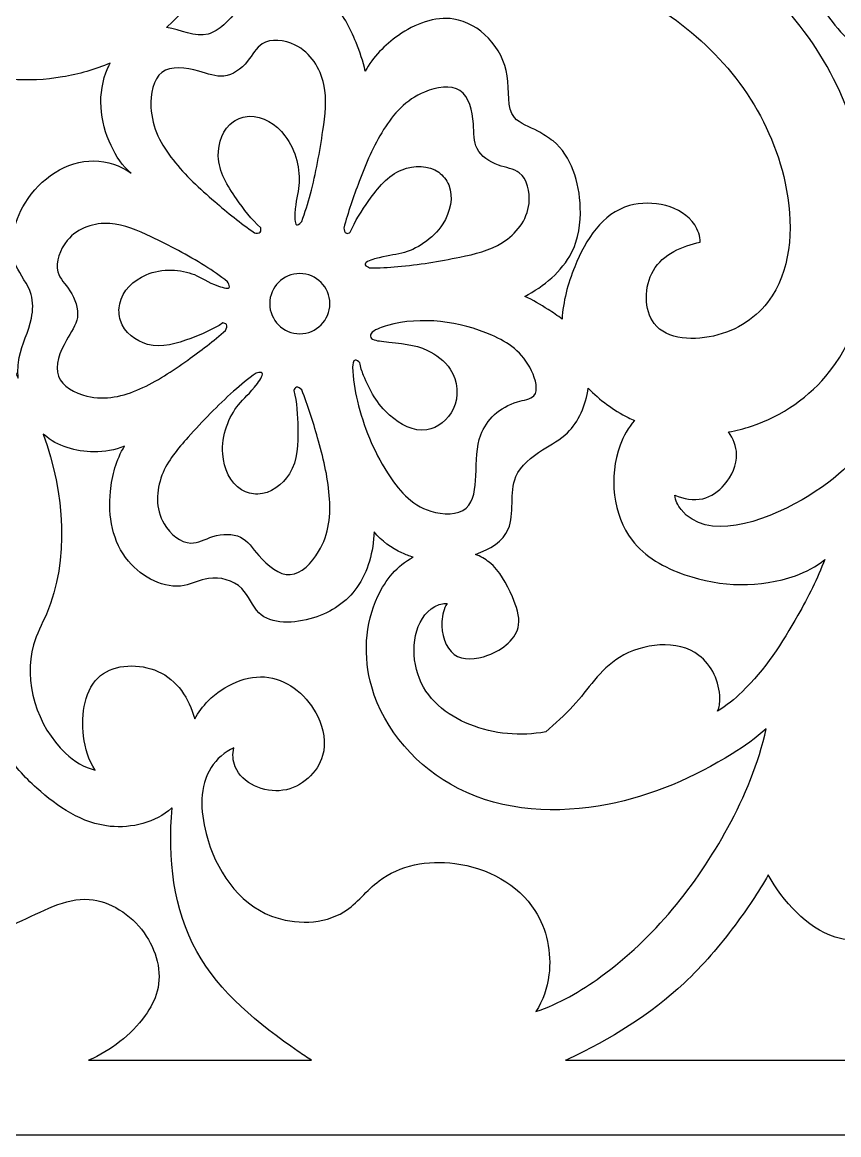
# Model space of a CAD drawing. Header units: centimetres. Extents: x -9.3 to 7.7, y -13.3 to 13.
# Drawn here: x -6.772 to -3.891, y -13.283 to -9.357 of the extents above; entities that cross this region are included whole.
import ezdxf

# ---------------------------------------------------------------- set-up
doc = ezdxf.new("R2010")
doc.units = ezdxf.units.CM
doc.header["$MEASUREMENT"] = 0
doc.layers.add('layer 1', color=7, linetype='Continuous')

msp = doc.modelspace()

# ---------------------------------------------------------------- linework, layer by layer
at = {"layer": 'layer 1', "color": 114}
for points, knots in [([(-9.21789, 12.99521), (-9.21789, 12.99521), (-1.82049, 12.99521), (-1.82049, 12.99521), (-1.82049, 12.99521), (-1.82049, 12.99521), (-1.82049, -13.28328), (-1.82049, -13.28328), (-1.82049, -13.28328), (-1.82049, -13.28328), (-9.21789, -13.28328), (-9.21789, -13.28328), (-9.21789, -13.28328), (-9.21789, -13.28328), (-9.21789, 2.89274), (-9.21789, 2.89274), (-9.21789, 2.89274), (-9.21805, 2.89384), (-9.2182, 2.89494), (-9.21834, 2.89604), (-9.21834, 2.89604), (-9.22169, 2.92161), (-9.22138, 2.94727), (-9.21789, 2.97243), (-9.21789, 2.97243), (-9.21789, 2.97243), (-9.21789, 3.89039), (-9.21789, 3.89039), (-9.21789, 3.89039), (-9.22112, 3.89938), (-9.22403, 3.90847), (-9.22661, 3.91759), (-9.22661, 3.91759), (-9.25201, 4.00729), (-9.24606, 4.09978), (-9.21789, 4.18502), (-9.21789, 4.18502), (-9.21789, 4.18502), (-9.21789, 12.99521), (-9.21789, 12.99521)], [0, 0, 0, 0, 0.0909091, 0.0909091, 0.0909091, 0.0909091, 0.1818182, 0.1818182, 0.1818182, 0.1818182, 0.2727273, 0.2727273, 0.2727273, 0.2727273, 0.3636364, 0.3636364, 0.3636364, 0.3636364, 0.4545455, 0.4545455, 0.4545455, 0.4545455, 0.5454545, 0.5454545, 0.5454545, 0.5454545, 0.6363636, 0.6363636, 0.6363636, 0.6363636, 0.7272727, 0.7272727, 0.7272727, 0.7272727, 0.8181818, 0.8181818, 0.8181818, 0.8181818, 1, 1, 1, 1]), ([(-3.23153, -9.55374), (-3.23712, -9.55744), (-3.24282, -9.56096), (-3.24866, -9.56427), (-3.24866, -9.56427), (-3.33549, -9.61353), (-3.45107, -9.61828), (-3.55454, -9.5942), (-3.55454, -9.5942), (-3.68008, -9.56498), (-3.78778, -9.49334), (-3.87372, -9.40136), (-3.87372, -9.40136), (-3.93025, -9.34085), (-3.97736, -9.27155), (-4.00671, -9.19522), (-4.00671, -9.19522), (-3.97522, -9.22108), (-3.9356, -9.23801), (-3.89367, -9.24176), (-3.89367, -9.24176), (-3.82357, -9.24806), (-3.747, -9.21756), (-3.70415, -9.1653), (-3.70415, -9.1653), (-3.67795, -9.13334), (-3.66436, -9.09323), (-3.64431, -9.05558), (-3.64431, -9.05558), (-3.60733, -8.98616), (-3.54838, -8.92509), (-3.47807, -8.89599), (-3.47807, -8.89599), (-3.40188, -8.86447), (-3.31235, -8.87049), (-3.22871, -8.88269), (-3.22871, -8.88269), (-3.20359, -8.88636), (-3.179, -8.89059), (-3.15556, -8.89931), (-3.15556, -8.89931), (-3.15425, -8.83849), (-3.16459, -8.7775), (-3.18161, -8.71867), (-3.18161, -8.71867), (-3.21493, -8.60351), (-3.27388, -8.49667), (-3.35072, -8.40394), (-3.35072, -8.40394), (-3.42629, -8.31273), (-3.51917, -8.23517), (-3.62786, -8.18786), (-3.62786, -8.18786), (-3.78343, -8.12015), (-3.97137, -8.1144), (-4.13049, -8.16907), (-4.13049, -8.16907), (-4.26837, -8.21644), (-4.3846, -8.30917), (-4.50628, -8.38985), (-4.50628, -8.38985), (-4.57736, -8.43698), (-4.6503, -8.47999), (-4.72706, -8.51668), (-4.72706, -8.51668), (-4.81662, -8.55949), (-4.91139, -8.59368), (-5.00891, -8.61063), (-5.00891, -8.61063), (-5.21682, -8.64675), (-5.43726, -8.60447), (-5.63836, -8.54016), (-5.63836, -8.54016), (-5.65703, -8.53604), (-5.6757, -8.53191), (-5.69438, -8.52778), (-5.69438, -8.52778), (-5.65422, -8.56284), (-5.60906, -8.59201), (-5.56248, -8.61822), (-5.56248, -8.61822), (-5.4001, -8.70956), (-5.22044, -8.76481), (-5.04089, -8.81495), (-5.04089, -8.81495), (-4.8925, -8.85638), (-4.74419, -8.89432), (-4.60133, -8.95295), (-4.60133, -8.95295), (-4.38138, -9.04322), (-4.17432, -9.18255), (-4.02747, -9.36987), (-4.02747, -9.36987), (-3.86593, -9.57594), (-3.77724, -9.84009), (-3.7796, -10.10971), (-3.7796, -10.10971), (-3.78111, -10.28281), (-3.82015, -10.45817), (-3.92319, -10.5896), (-3.92319, -10.5896), (-3.99241, -10.6779), (-4.0905, -10.74639), (-4.19903, -10.78232), (-4.19903, -10.78232), (-4.22534, -10.79103), (-4.25225, -10.79782), (-4.27952, -10.80267), (-4.27952, -10.80267), (-4.26269, -10.82629), (-4.2522, -10.85349), (-4.2514, -10.88099), (-4.2514, -10.88099), (-4.25029, -10.91912), (-4.26782, -10.95783), (-4.29407, -10.98826), (-4.29407, -10.98826), (-4.3149, -11.01241), (-4.34123, -11.03133), (-4.37086, -11.03824), (-4.37086, -11.03824), (-4.40303, -11.04573), (-4.4391, -11.03906), (-4.4696, -11.02605), (-4.4696, -11.02605), (-4.46804, -11.04454), (-4.45826, -11.06217), (-4.44668, -11.07679), (-4.44668, -11.07679), (-4.35763, -11.18919), (-4.16169, -11.12343), (-4.01998, -11.04171), (-4.01998, -11.04171), (-3.8908, -10.96721), (-3.80668, -10.87945), (-3.73747, -10.7724), (-3.73747, -10.7724), (-3.68292, -10.68801), (-3.63763, -10.59164), (-3.57351, -10.51206), (-3.57351, -10.51206), (-3.47429, -10.38889), (-3.32997, -10.30594), (-3.18493, -10.23682), (-3.18493, -10.23682), (-3.12468, -10.2081), (-3.06429, -10.18177), (-3.00036, -10.16558), (-3.00036, -10.16558), (-3.08083, -10.11405), (-3.15407, -10.04482), (-3.20065, -9.9605), (-3.20065, -9.9605), (-3.23869, -9.89164), (-3.25896, -9.81271), (-3.26022, -9.73413), (-3.26022, -9.73413), (-3.2612, -9.67308), (-3.25071, -9.61225), (-3.23153, -9.55374)], [0, 0, 0, 0, 0.0243902, 0.0243902, 0.0243902, 0.0243902, 0.0487805, 0.0487805, 0.0487805, 0.0487805, 0.0731707, 0.0731707, 0.0731707, 0.0731707, 0.097561, 0.097561, 0.097561, 0.097561, 0.1219512, 0.1219512, 0.1219512, 0.1219512, 0.1463415, 0.1463415, 0.1463415, 0.1463415, 0.1707317, 0.1707317, 0.1707317, 0.1707317, 0.195122, 0.195122, 0.195122, 0.195122, 0.2195122, 0.2195122, 0.2195122, 0.2195122, 0.2439024, 0.2439024, 0.2439024, 0.2439024, 0.2682927, 0.2682927, 0.2682927, 0.2682927, 0.2926829, 0.2926829, 0.2926829, 0.2926829, 0.3170732, 0.3170732, 0.3170732, 0.3170732, 0.3414634, 0.3414634, 0.3414634, 0.3414634, 0.3658537, 0.3658537, 0.3658537, 0.3658537, 0.3902439, 0.3902439, 0.3902439, 0.3902439, 0.4146341, 0.4146341, 0.4146341, 0.4146341, 0.4390244, 0.4390244, 0.4390244, 0.4390244, 0.4634146, 0.4634146, 0.4634146, 0.4634146, 0.4878049, 0.4878049, 0.4878049, 0.4878049, 0.5121951, 0.5121951, 0.5121951, 0.5121951, 0.5365854, 0.5365854, 0.5365854, 0.5365854, 0.5609756, 0.5609756, 0.5609756, 0.5609756, 0.5853659, 0.5853659, 0.5853659, 0.5853659, 0.6097561, 0.6097561, 0.6097561, 0.6097561, 0.6341463, 0.6341463, 0.6341463, 0.6341463, 0.6585366, 0.6585366, 0.6585366, 0.6585366, 0.6829268, 0.6829268, 0.6829268, 0.6829268, 0.7073171, 0.7073171, 0.7073171, 0.7073171, 0.7317073, 0.7317073, 0.7317073, 0.7317073, 0.7560976, 0.7560976, 0.7560976, 0.7560976, 0.7804878, 0.7804878, 0.7804878, 0.7804878, 0.804878, 0.804878, 0.804878, 0.804878, 0.8292683, 0.8292683, 0.8292683, 0.8292683, 0.8536585, 0.8536585, 0.8536585, 0.8536585, 0.8780488, 0.8780488, 0.8780488, 0.8780488, 0.902439, 0.902439, 0.902439, 0.902439, 0.9268293, 0.9268293, 0.9268293, 0.9268293, 0.9512195, 0.9512195, 0.9512195, 0.9512195, 1, 1, 1, 1]), ([(-4.37996, -10.13283), (-4.44283, -10.14622), (-4.51109, -10.17472), (-4.54506, -10.23246), (-4.54506, -10.23246), (-4.57816, -10.28872), (-4.57871, -10.37274), (-4.54222, -10.42033), (-4.54222, -10.42033), (-4.49786, -10.47818), (-4.39879, -10.4822), (-4.31734, -10.46018), (-4.31734, -10.46018), (-4.23322, -10.43745), (-4.16791, -10.38695), (-4.12595, -10.32235), (-4.12595, -10.32235), (-4.05467, -10.21262), (-4.05078, -10.06222), (-4.07986, -9.92437), (-4.07986, -9.92437), (-4.13148, -9.67968), (-4.28694, -9.47456), (-4.48203, -9.33786), (-4.48203, -9.33786), (-4.66239, -9.2115), (-4.8766, -9.14361), (-5.08949, -9.0865), (-5.08949, -9.0865), (-5.18397, -9.06116), (-5.27818, -9.03794), (-5.37017, -9.0069), (-5.37017, -9.0069), (-5.49546, -8.96464), (-5.61663, -8.90788), (-5.73046, -8.83933), (-5.73046, -8.83933), (-5.81807, -8.78656), (-5.90133, -8.72681), (-5.97763, -8.65919), (-5.97763, -8.65919), (-5.96982, -8.75915), (-5.9851, -8.85971), (-6.01422, -8.95775), (-6.01422, -8.95775), (-6.06109, -9.11556), (-6.14384, -9.26678), (-6.26331, -9.37513), (-6.26331, -9.37513), (-6.21358, -9.38314), (-6.16259, -9.41021), (-6.11668, -9.39829), (-6.11668, -9.39829), (-6.09692, -9.39316), (-6.0781, -9.3808), (-6.06147, -9.36608), (-6.06147, -9.36608), (-6.01362, -9.32374), (-5.98384, -9.26185), (-5.93263, -9.23494), (-5.93263, -9.23494), (-5.86198, -9.19782), (-5.75057, -9.22725), (-5.68415, -9.28555), (-5.68415, -9.28555), (-5.64, -9.3243), (-5.61573, -9.3758), (-5.59442, -9.4282), (-5.59442, -9.4282), (-5.58099, -9.46123), (-5.56873, -9.49463), (-5.56221, -9.52943), (-5.56221, -9.52943), (-5.53397, -9.47932), (-5.49398, -9.43683), (-5.44487, -9.40289), (-5.44487, -9.40289), (-5.38687, -9.3628), (-5.31617, -9.33465), (-5.24931, -9.34538), (-5.24931, -9.34538), (-5.1591, -9.35984), (-5.07588, -9.4451), (-5.06066, -9.54553), (-5.06066, -9.54553), (-5.05239, -9.60009), (-5.06418, -9.65912), (-5.03535, -9.69278), (-5.03535, -9.69278), (-5.01684, -9.71438), (-4.98161, -9.72553), (-4.95252, -9.7411), (-4.95252, -9.7411), (-4.93326, -9.7514), (-4.91669, -9.76365), (-4.89917, -9.77552), (-4.89917, -9.77552), (-4.83376, -9.82933), (-4.80604, -9.92162), (-4.80303, -10.01001), (-4.80303, -10.01001), (-4.8011, -10.06664), (-4.80931, -10.12167), (-4.83352, -10.16947), (-4.83352, -10.16947), (-4.86734, -10.23627), (-4.93241, -10.28895), (-4.99914, -10.32455), (-4.99914, -10.32455), (-4.97018, -10.33694), (-4.94341, -10.35326), (-4.91655, -10.37044), (-4.91655, -10.37044), (-4.89978, -10.38116), (-4.88297, -10.39222), (-4.86717, -10.40432), (-4.86717, -10.40432), (-4.86415, -10.34344), (-4.84713, -10.28036), (-4.82252, -10.21929), (-4.82252, -10.21929), (-4.78354, -10.12259), (-4.72554, -10.03096), (-4.62981, -10.00391), (-4.62981, -10.00391), (-4.5502, -9.98142), (-4.44451, -10.00358), (-4.3993, -10.07192), (-4.3993, -10.07192), (-4.38729, -10.0901), (-4.37954, -10.11153), (-4.37996, -10.13283)], [0, 0, 0, 0, 0.0294118, 0.0294118, 0.0294118, 0.0294118, 0.0588235, 0.0588235, 0.0588235, 0.0588235, 0.0882353, 0.0882353, 0.0882353, 0.0882353, 0.1176471, 0.1176471, 0.1176471, 0.1176471, 0.1470588, 0.1470588, 0.1470588, 0.1470588, 0.1764706, 0.1764706, 0.1764706, 0.1764706, 0.2058824, 0.2058824, 0.2058824, 0.2058824, 0.2352941, 0.2352941, 0.2352941, 0.2352941, 0.2647059, 0.2647059, 0.2647059, 0.2647059, 0.2941176, 0.2941176, 0.2941176, 0.2941176, 0.3235294, 0.3235294, 0.3235294, 0.3235294, 0.3529412, 0.3529412, 0.3529412, 0.3529412, 0.3823529, 0.3823529, 0.3823529, 0.3823529, 0.4117647, 0.4117647, 0.4117647, 0.4117647, 0.4411765, 0.4411765, 0.4411765, 0.4411765, 0.4705882, 0.4705882, 0.4705882, 0.4705882, 0.5, 0.5, 0.5, 0.5, 0.5294118, 0.5294118, 0.5294118, 0.5294118, 0.5588235, 0.5588235, 0.5588235, 0.5588235, 0.5882353, 0.5882353, 0.5882353, 0.5882353, 0.6176471, 0.6176471, 0.6176471, 0.6176471, 0.6470588, 0.6470588, 0.6470588, 0.6470588, 0.6764706, 0.6764706, 0.6764706, 0.6764706, 0.7058824, 0.7058824, 0.7058824, 0.7058824, 0.7352941, 0.7352941, 0.7352941, 0.7352941, 0.7647059, 0.7647059, 0.7647059, 0.7647059, 0.7941176, 0.7941176, 0.7941176, 0.7941176, 0.8235294, 0.8235294, 0.8235294, 0.8235294, 0.8529412, 0.8529412, 0.8529412, 0.8529412, 0.8823529, 0.8823529, 0.8823529, 0.8823529, 0.9117647, 0.9117647, 0.9117647, 0.9117647, 0.9411765, 0.9411765, 0.9411765, 0.9411765, 1, 1, 1, 1]), ([(-6.78653, -10.61251), (-6.79627, -10.59463), (-6.80637, -10.57702), (-6.8168, -10.55972), (-6.8168, -10.55972), (-6.92459, -10.38089), (-7.06717, -10.23476), (-7.24125, -10.14166), (-7.24125, -10.14166), (-7.47368, -10.01735), (-7.7623, -9.98758), (-8.02623, -10.01299), (-8.02623, -10.01299), (-7.9971, -9.98256), (-7.96905, -9.95096), (-7.94169, -9.91906), (-7.94169, -9.91906), (-7.86978, -9.83524), (-7.80262, -9.74928), (-7.73503, -9.65917), (-7.73503, -9.65917), (-7.68905, -9.59788), (-7.64287, -9.53467), (-7.57533, -9.49948), (-7.57533, -9.49948), (-7.51155, -9.46625), (-7.42871, -9.45802), (-7.36242, -9.48695), (-7.36242, -9.48695), (-7.31901, -9.5059), (-7.28268, -9.54077), (-7.25908, -9.58089), (-7.25908, -9.58089), (-7.28459, -9.57497), (-7.31194, -9.57815), (-7.33736, -9.58715), (-7.33736, -9.58715), (-7.41036, -9.61301), (-7.46742, -9.68694), (-7.47513, -9.76563), (-7.47513, -9.76563), (-7.48139, -9.82935), (-7.45528, -9.89619), (-7.40625, -9.93471), (-7.40625, -9.93471), (-7.34717, -9.98114), (-7.25481, -9.98646), (-7.18706, -9.95351), (-7.18706, -9.95351), (-7.10537, -9.91377), (-7.05949, -9.81837), (-7.05242, -9.72493), (-7.05242, -9.72493), (-7.0439, -9.61207), (-7.092, -9.50206), (-7.17141, -9.42746), (-7.17141, -9.42746), (-7.23809, -9.36483), (-7.32684, -9.32715), (-7.41564, -9.31474), (-7.41564, -9.31474), (-7.40117, -9.29679), (-7.39011, -9.27639), (-7.37951, -9.25576), (-7.37951, -9.25576), (-7.34283, -9.18443), (-7.31161, -9.11048), (-7.28545, -9.03472), (-7.28545, -9.03472), (-7.27855, -9.09842), (-7.25886, -9.16033), (-7.23163, -9.22053), (-7.23163, -9.22053), (-7.1775, -9.3402), (-7.09357, -9.45308), (-6.98123, -9.51073), (-6.98123, -9.51073), (-6.87788, -9.56375), (-6.75048, -9.57004), (-6.63077, -9.54964), (-6.63077, -9.54964), (-6.57216, -9.53965), (-6.5154, -9.52326), (-6.46179, -9.50075), (-6.46179, -9.50075), (-6.46476, -9.50637), (-6.46754, -9.51206), (-6.4701, -9.51778), (-6.4701, -9.51778), (-6.51019, -9.60748), (-6.49836, -9.70698), (-6.45883, -9.7919), (-6.45883, -9.7919), (-6.44141, -9.82932), (-6.41861, -9.86392), (-6.38749, -9.88953), (-6.38749, -9.88953), (-6.42479, -9.86208), (-6.47247, -9.84637), (-6.51934, -9.84578), (-6.51934, -9.84578), (-6.61557, -9.84457), (-6.70837, -9.90716), (-6.76239, -9.99502), (-6.76239, -9.99502), (-6.80443, -10.06339), (-6.82299, -10.14706), (-6.79437, -10.21463), (-6.79437, -10.21463), (-6.7795, -10.24975), (-6.75186, -10.28053), (-6.74107, -10.31696), (-6.74107, -10.31696), (-6.73319, -10.34359), (-6.7343, -10.37324), (-6.74005, -10.40129), (-6.74005, -10.40129), (-6.74991, -10.44939), (-6.77342, -10.49277), (-6.78271, -10.53947), (-6.78271, -10.53947), (-6.78744, -10.56321), (-6.78848, -10.5878), (-6.78653, -10.61251)], [0, 0, 0, 0, 0.03125, 0.03125, 0.03125, 0.03125, 0.0625, 0.0625, 0.0625, 0.0625, 0.09375, 0.09375, 0.09375, 0.09375, 0.125, 0.125, 0.125, 0.125, 0.15625, 0.15625, 0.15625, 0.15625, 0.1875, 0.1875, 0.1875, 0.1875, 0.21875, 0.21875, 0.21875, 0.21875, 0.25, 0.25, 0.25, 0.25, 0.28125, 0.28125, 0.28125, 0.28125, 0.3125, 0.3125, 0.3125, 0.3125, 0.34375, 0.34375, 0.34375, 0.34375, 0.375, 0.375, 0.375, 0.375, 0.40625, 0.40625, 0.40625, 0.40625, 0.4375, 0.4375, 0.4375, 0.4375, 0.46875, 0.46875, 0.46875, 0.46875, 0.5, 0.5, 0.5, 0.5, 0.53125, 0.53125, 0.53125, 0.53125, 0.5625, 0.5625, 0.5625, 0.5625, 0.59375, 0.59375, 0.59375, 0.59375, 0.625, 0.625, 0.625, 0.625, 0.65625, 0.65625, 0.65625, 0.65625, 0.6875, 0.6875, 0.6875, 0.6875, 0.71875, 0.71875, 0.71875, 0.71875, 0.75, 0.75, 0.75, 0.75, 0.78125, 0.78125, 0.78125, 0.78125, 0.8125, 0.8125, 0.8125, 0.8125, 0.84375, 0.84375, 0.84375, 0.84375, 0.875, 0.875, 0.875, 0.875, 0.90625, 0.90625, 0.90625, 0.90625, 0.9375, 0.9375, 0.9375, 0.9375, 1, 1, 1, 1]), ([(-5.95317, -10.09946), (-6.00184, -10.06558), (-6.04783, -10.02819), (-6.09298, -9.98944), (-6.09298, -9.98944), (-6.14576, -9.94415), (-6.19741, -9.89699), (-6.24015, -9.84251), (-6.24015, -9.84251), (-6.28159, -9.78968), (-6.31465, -9.72997), (-6.31814, -9.65653), (-6.31814, -9.65653), (-6.32036, -9.60963), (-6.31053, -9.55714), (-6.2796, -9.53366), (-6.2796, -9.53366), (-6.24827, -9.50988), (-6.19529, -9.51585), (-6.14928, -9.52878), (-6.14928, -9.52878), (-6.11728, -9.53778), (-6.08864, -9.55013), (-6.06037, -9.54681), (-6.06037, -9.54681), (-6.02979, -9.54323), (-5.99963, -9.52129), (-5.97755, -9.49419), (-5.97755, -9.49419), (-5.9594, -9.47193), (-5.9467, -9.44617), (-5.92557, -9.43258), (-5.92557, -9.43258), (-5.89509, -9.41298), (-5.84707, -9.41866), (-5.80941, -9.43708), (-5.80941, -9.43708), (-5.75372, -9.46433), (-5.72065, -9.51944), (-5.70827, -9.57604), (-5.70827, -9.57604), (-5.69654, -9.62964), (-5.70337, -9.68459), (-5.71133, -9.73878), (-5.71133, -9.73878), (-5.72249, -9.81473), (-5.73588, -9.88918), (-5.75538, -9.96263), (-5.75538, -9.96263), (-5.76409, -9.99545), (-5.77402, -10.02807), (-5.786, -10.05988), (-5.786, -10.05988), (-5.78985, -10.06496), (-5.7965, -10.07093), (-5.80106, -10.07163), (-5.80106, -10.07163), (-5.81078, -10.07313), (-5.81099, -10.05071), (-5.81008, -10.03196), (-5.81008, -10.03196), (-5.80785, -9.98563), (-5.79874, -9.96166), (-5.79583, -9.93245), (-5.79583, -9.93245), (-5.79056, -9.87943), (-5.80568, -9.8091), (-5.84555, -9.75689), (-5.84555, -9.75689), (-5.87682, -9.71595), (-5.9233, -9.68615), (-5.97116, -9.68837), (-5.97116, -9.68837), (-5.99078, -9.68928), (-6.01062, -9.69557), (-6.02683, -9.70676), (-6.02683, -9.70676), (-6.06368, -9.73219), (-6.08177, -9.78295), (-6.0805, -9.8287), (-6.0805, -9.8287), (-6.07896, -9.88508), (-6.04802, -9.93387), (-6.01617, -9.97977), (-6.01617, -9.97977), (-5.99028, -10.01707), (-5.96379, -10.05248), (-5.93088, -10.08241), (-5.93088, -10.08241), (-5.92973, -10.08714), (-5.92957, -10.09348), (-5.93234, -10.09695), (-5.93234, -10.09695), (-5.93632, -10.10192), (-5.94634, -10.10097), (-5.95317, -10.09946)], [0, 0, 0, 0, 0.04, 0.04, 0.04, 0.04, 0.08, 0.08, 0.08, 0.08, 0.12, 0.12, 0.12, 0.12, 0.16, 0.16, 0.16, 0.16, 0.2, 0.2, 0.2, 0.2, 0.24, 0.24, 0.24, 0.24, 0.28, 0.28, 0.28, 0.28, 0.32, 0.32, 0.32, 0.32, 0.36, 0.36, 0.36, 0.36, 0.4, 0.4, 0.4, 0.4, 0.44, 0.44, 0.44, 0.44, 0.48, 0.48, 0.48, 0.48, 0.52, 0.52, 0.52, 0.52, 0.56, 0.56, 0.56, 0.56, 0.6, 0.6, 0.6, 0.6, 0.64, 0.64, 0.64, 0.64, 0.68, 0.68, 0.68, 0.68, 0.72, 0.72, 0.72, 0.72, 0.76, 0.76, 0.76, 0.76, 0.8, 0.8, 0.8, 0.8, 0.84, 0.84, 0.84, 0.84, 0.88, 0.88, 0.88, 0.88, 0.92, 0.92, 0.92, 0.92, 1, 1, 1, 1]), ([(-5.63776, -10.08319), (-5.62281, -10.02744), (-5.60378, -9.97299), (-5.58322, -9.91885), (-5.58322, -9.91885), (-5.55919, -9.85557), (-5.53308, -9.79271), (-5.49733, -9.73559), (-5.49733, -9.73559), (-5.46266, -9.6802), (-5.41891, -9.63022), (-5.35282, -9.60277), (-5.35282, -9.60277), (-5.31063, -9.58524), (-5.25933, -9.5769), (-5.22761, -9.59746), (-5.22761, -9.59746), (-5.1955, -9.61829), (-5.18347, -9.66876), (-5.1801, -9.71514), (-5.1801, -9.71514), (-5.17777, -9.74742), (-5.17962, -9.77771), (-5.16725, -9.8025), (-5.16725, -9.8025), (-5.15386, -9.82931), (-5.12382, -9.84967), (-5.09171, -9.86094), (-5.09171, -9.86094), (-5.06534, -9.87019), (-5.03757, -9.87331), (-5.01814, -9.88817), (-5.01814, -9.88817), (-4.99013, -9.90959), (-4.97947, -9.95543), (-4.9839, -9.996), (-4.9839, -9.996), (-4.99044, -10.05597), (-5.02997, -10.10445), (-5.07769, -10.13448), (-5.07769, -10.13448), (-5.12289, -10.16293), (-5.17545, -10.17482), (-5.22769, -10.18543), (-5.22769, -10.18543), (-5.3009, -10.20031), (-5.37348, -10.21264), (-5.44716, -10.21906), (-5.44716, -10.21906), (-5.48008, -10.22192), (-5.51323, -10.22361), (-5.5463, -10.22315), (-5.5463, -10.22315), (-5.55222, -10.2213), (-5.55989, -10.21718), (-5.56203, -10.21324), (-5.56203, -10.21324), (-5.56661, -10.20484), (-5.54616, -10.19724), (-5.5287, -10.19187), (-5.5287, -10.19187), (-5.48554, -10.17862), (-5.4606, -10.17904), (-5.43289, -10.17205), (-5.43289, -10.17205), (-5.3826, -10.15937), (-5.32322, -10.12229), (-5.2886, -10.06854), (-5.2886, -10.06854), (-5.26145, -10.0264), (-5.24952, -9.97401), (-5.26736, -9.93092), (-5.26736, -9.93092), (-5.27468, -9.91327), (-5.28699, -9.89718), (-5.30259, -9.88603), (-5.30259, -9.88603), (-5.33804, -9.86071), (-5.39048, -9.86091), (-5.43195, -9.87718), (-5.43195, -9.87718), (-5.48305, -9.89721), (-5.51749, -9.94165), (-5.54899, -9.98597), (-5.54899, -9.98597), (-5.57459, -10.022), (-5.59825, -10.05794), (-5.61477, -10.09796), (-5.61477, -10.09796), (-5.61873, -10.10057), (-5.62449, -10.10281), (-5.62857, -10.10142), (-5.62857, -10.10142), (-5.63444, -10.09942), (-5.63688, -10.08993), (-5.63776, -10.08319)], [0, 0, 0, 0, 0.04, 0.04, 0.04, 0.04, 0.08, 0.08, 0.08, 0.08, 0.12, 0.12, 0.12, 0.12, 0.16, 0.16, 0.16, 0.16, 0.2, 0.2, 0.2, 0.2, 0.24, 0.24, 0.24, 0.24, 0.28, 0.28, 0.28, 0.28, 0.32, 0.32, 0.32, 0.32, 0.36, 0.36, 0.36, 0.36, 0.4, 0.4, 0.4, 0.4, 0.44, 0.44, 0.44, 0.44, 0.48, 0.48, 0.48, 0.48, 0.52, 0.52, 0.52, 0.52, 0.56, 0.56, 0.56, 0.56, 0.6, 0.6, 0.6, 0.6, 0.64, 0.64, 0.64, 0.64, 0.68, 0.68, 0.68, 0.68, 0.72, 0.72, 0.72, 0.72, 0.76, 0.76, 0.76, 0.76, 0.8, 0.8, 0.8, 0.8, 0.84, 0.84, 0.84, 0.84, 0.88, 0.88, 0.88, 0.88, 0.92, 0.92, 0.92, 0.92, 1, 1, 1, 1]), ([(-6.05455, -10.44398), (-6.09722, -10.4817), (-6.14238, -10.5159), (-6.18854, -10.54893), (-6.18854, -10.54893), (-6.2425, -10.58754), (-6.29785, -10.62455), (-6.35753, -10.65101), (-6.35753, -10.65101), (-6.4154, -10.67667), (-6.47735, -10.69239), (-6.5442, -10.67593), (-6.5442, -10.67593), (-6.58688, -10.66543), (-6.63155, -10.64181), (-6.64486, -10.60568), (-6.64486, -10.60568), (-6.65833, -10.5691), (-6.63964, -10.5197), (-6.61645, -10.47889), (-6.61645, -10.47889), (-6.60032, -10.45049), (-6.58201, -10.42625), (-6.57788, -10.39813), (-6.57788, -10.39813), (-6.57341, -10.36772), (-6.58553, -10.33276), (-6.60431, -10.30418), (-6.60431, -10.30418), (-6.61974, -10.28071), (-6.63968, -10.26153), (-6.64657, -10.23752), (-6.64657, -10.23752), (-6.65651, -10.20288), (-6.63932, -10.15817), (-6.6133, -10.12687), (-6.6133, -10.12687), (-6.57482, -10.0806), (-6.517, -10.06362), (-6.46305, -10.06697), (-6.46305, -10.06697), (-6.41195, -10.07013), (-6.36432, -10.09152), (-6.31766, -10.11381), (-6.31766, -10.11381), (-6.25225, -10.14504), (-6.18875, -10.17802), (-6.12768, -10.21661), (-6.12768, -10.21661), (-6.10039, -10.23385), (-6.07359, -10.25221), (-6.04804, -10.27232), (-6.04804, -10.27232), (-6.04446, -10.2774), (-6.04076, -10.28542), (-6.04128, -10.29), (-6.04128, -10.29), (-6.04237, -10.29975), (-6.06256, -10.29391), (-6.07918, -10.28798), (-6.07918, -10.28798), (-6.12023, -10.27333), (-6.13946, -10.2581), (-6.16497, -10.24742), (-6.16497, -10.24742), (-6.21126, -10.22804), (-6.27823, -10.22363), (-6.33516, -10.24794), (-6.33516, -10.24794), (-6.37979, -10.26701), (-6.41825, -10.30373), (-6.4283, -10.35041), (-6.4283, -10.35041), (-6.43242, -10.36955), (-6.43176, -10.39035), (-6.42579, -10.40898), (-6.42579, -10.40898), (-6.41222, -10.45132), (-6.37118, -10.48243), (-6.32977, -10.49356), (-6.32977, -10.49356), (-6.27874, -10.50728), (-6.22714, -10.49065), (-6.1779, -10.47236), (-6.1779, -10.47236), (-6.13788, -10.45749), (-6.09942, -10.44153), (-6.06426, -10.41791), (-6.06426, -10.41791), (-6.05972, -10.41809), (-6.05399, -10.41964), (-6.05157, -10.42324), (-6.05157, -10.42324), (-6.0481, -10.42842), (-6.05147, -10.43781), (-6.05455, -10.44398)], [0, 0, 0, 0, 0.04, 0.04, 0.04, 0.04, 0.08, 0.08, 0.08, 0.08, 0.12, 0.12, 0.12, 0.12, 0.16, 0.16, 0.16, 0.16, 0.2, 0.2, 0.2, 0.2, 0.24, 0.24, 0.24, 0.24, 0.28, 0.28, 0.28, 0.28, 0.32, 0.32, 0.32, 0.32, 0.36, 0.36, 0.36, 0.36, 0.4, 0.4, 0.4, 0.4, 0.44, 0.44, 0.44, 0.44, 0.48, 0.48, 0.48, 0.48, 0.52, 0.52, 0.52, 0.52, 0.56, 0.56, 0.56, 0.56, 0.6, 0.6, 0.6, 0.6, 0.64, 0.64, 0.64, 0.64, 0.68, 0.68, 0.68, 0.68, 0.72, 0.72, 0.72, 0.72, 0.76, 0.76, 0.76, 0.76, 0.8, 0.8, 0.8, 0.8, 0.84, 0.84, 0.84, 0.84, 0.88, 0.88, 0.88, 0.88, 0.92, 0.92, 0.92, 0.92, 1, 1, 1, 1]), ([(-6.53798, -13.0205), (-6.45985, -12.98584), (-6.38881, -12.93217), (-6.33879, -12.86247), (-6.33879, -12.86247), (-6.31987, -12.83612), (-6.30396, -12.80747), (-6.29589, -12.77681), (-6.29589, -12.77681), (-6.27804, -12.70903), (-6.2985, -12.63143), (-6.34255, -12.57019), (-6.34255, -12.57019), (-6.38961, -12.50475), (-6.46361, -12.45798), (-6.53584, -12.45243), (-6.53584, -12.45243), (-6.62082, -12.44591), (-6.70336, -12.49644), (-6.78912, -12.53464), (-6.78912, -12.53464), (-6.94141, -12.60247), (-7.10387, -12.63141), (-7.25746, -12.59963), (-7.25746, -12.59963), (-7.41829, -12.56634), (-7.56939, -12.46648), (-7.68323, -12.34701), (-7.68323, -12.34701), (-7.62835, -12.33092), (-7.57868, -12.29638), (-7.5389, -12.25427), (-7.5389, -12.25427), (-7.42595, -12.13469), (-7.39272, -11.95407), (-7.40586, -11.78569), (-7.40586, -11.78569), (-7.42038, -11.59955), (-7.49159, -11.42838), (-7.60054, -11.28362), (-7.60054, -11.28362), (-7.67686, -11.18221), (-7.77171, -11.09377), (-7.88061, -11.03088), (-7.88061, -11.03088), (-7.86638, -11.00815), (-7.85763, -10.98156), (-7.85497, -10.95464), (-7.85497, -10.95464), (-7.85025, -10.90689), (-7.86463, -10.85809), (-7.88527, -10.81526), (-7.88527, -10.81526), (-7.83786, -10.81894), (-7.78674, -10.80764), (-7.74718, -10.77946), (-7.74718, -10.77946), (-7.71608, -10.75825), (-7.69088, -10.7267), (-7.67728, -10.69075), (-7.67728, -10.69075), (-7.65111, -10.62154), (-7.66795, -10.53604), (-7.70954, -10.47569), (-7.70954, -10.47569), (-7.77163, -10.38562), (-7.88884, -10.35158), (-7.99987, -10.33052), (-7.99987, -10.33052), (-8.09011, -10.31342), (-8.17624, -10.30489), (-8.26332, -10.31708), (-8.26332, -10.31708), (-8.24458, -10.29782), (-8.22231, -10.28187), (-8.19881, -10.2687), (-8.19881, -10.2687), (-8.15311, -10.24308), (-8.10272, -10.22795), (-8.04975, -10.22006), (-8.04975, -10.22006), (-7.88921, -10.19615), (-7.70494, -10.23885), (-7.59044, -10.34202), (-7.59044, -10.34202), (-7.52038, -10.40516), (-7.47645, -10.49095), (-7.43215, -10.58595), (-7.43215, -10.58595), (-7.3916, -10.67291), (-7.35075, -10.76759), (-7.37518, -10.84594), (-7.37518, -10.84594), (-7.39204, -10.90004), (-7.44006, -10.94636), (-7.48466, -10.99361), (-7.48466, -10.99361), (-7.528, -11.03953), (-7.56813, -11.08633), (-7.58141, -11.14382), (-7.58141, -11.14382), (-7.59292, -11.19365), (-7.58425, -11.25151), (-7.55595, -11.29659), (-7.55595, -11.29659), (-7.51307, -11.36486), (-7.42512, -11.40383), (-7.34462, -11.39843), (-7.34462, -11.39843), (-7.27349, -11.39366), (-7.20819, -11.35425), (-7.16131, -11.30168), (-7.16131, -11.30168), (-7.10141, -11.23452), (-7.07158, -11.14588), (-7.05946, -11.05726), (-7.05946, -11.05726), (-7.04158, -10.92648), (-7.06228, -10.79576), (-7.09002, -10.66771), (-7.09002, -10.66771), (-7.1058, -10.59482), (-7.12387, -10.52279), (-7.15112, -10.45384), (-7.15112, -10.45384), (-7.10681, -10.47799), (-7.06938, -10.5146), (-7.03909, -10.55568), (-7.03909, -10.55568), (-6.9615, -10.66095), (-6.93085, -10.7956), (-6.9308, -10.92819), (-6.9308, -10.92819), (-6.93075, -11.05932), (-6.96063, -11.18845), (-7.01323, -11.3029), (-7.01323, -11.3029), (-7.05989, -11.40441), (-7.12442, -11.49438), (-7.17436, -11.60267), (-7.17436, -11.60267), (-7.20563, -11.67049), (-7.23118, -11.74551), (-7.21183, -11.8125), (-7.21183, -11.8125), (-7.19185, -11.88167), (-7.12403, -11.9423), (-7.0507, -11.96239), (-7.0507, -11.96239), (-6.97742, -11.98246), (-6.89865, -11.96203), (-6.83337, -11.92866), (-6.83337, -11.92866), (-6.80422, -11.97832), (-6.76475, -12.02046), (-6.72096, -12.05981), (-6.72096, -12.05981), (-6.64702, -12.12624), (-6.56074, -12.1847), (-6.46241, -12.19471), (-6.46241, -12.19471), (-6.38605, -12.20248), (-6.30242, -12.18104), (-6.24507, -12.13101), (-6.24507, -12.13101), (-6.24437, -12.13039), (-6.24367, -12.12976), (-6.24297, -12.12913), (-6.24297, -12.12913), (-6.25964, -12.30787), (-6.23861, -12.48851), (-6.15677, -12.63596), (-6.15677, -12.63596), (-6.07672, -12.78021), (-5.93848, -12.8927), (-5.79809, -12.98944), (-5.79809, -12.98944), (-5.78275, -13.00002), (-5.76739, -13.01039), (-5.75193, -13.0205), (-5.75193, -13.0205), (-5.75193, -13.0205), (-6.53798, -13.0205), (-6.53798, -13.0205)], [0, 0, 0, 0, 0.0212766, 0.0212766, 0.0212766, 0.0212766, 0.0425532, 0.0425532, 0.0425532, 0.0425532, 0.0638298, 0.0638298, 0.0638298, 0.0638298, 0.0851064, 0.0851064, 0.0851064, 0.0851064, 0.106383, 0.106383, 0.106383, 0.106383, 0.1276596, 0.1276596, 0.1276596, 0.1276596, 0.1489362, 0.1489362, 0.1489362, 0.1489362, 0.1702128, 0.1702128, 0.1702128, 0.1702128, 0.1914894, 0.1914894, 0.1914894, 0.1914894, 0.212766, 0.212766, 0.212766, 0.212766, 0.2340426, 0.2340426, 0.2340426, 0.2340426, 0.2553191, 0.2553191, 0.2553191, 0.2553191, 0.2765957, 0.2765957, 0.2765957, 0.2765957, 0.2978723, 0.2978723, 0.2978723, 0.2978723, 0.3191489, 0.3191489, 0.3191489, 0.3191489, 0.3404255, 0.3404255, 0.3404255, 0.3404255, 0.3617021, 0.3617021, 0.3617021, 0.3617021, 0.3829787, 0.3829787, 0.3829787, 0.3829787, 0.4042553, 0.4042553, 0.4042553, 0.4042553, 0.4255319, 0.4255319, 0.4255319, 0.4255319, 0.4468085, 0.4468085, 0.4468085, 0.4468085, 0.4680851, 0.4680851, 0.4680851, 0.4680851, 0.4893617, 0.4893617, 0.4893617, 0.4893617, 0.5106383, 0.5106383, 0.5106383, 0.5106383, 0.5319149, 0.5319149, 0.5319149, 0.5319149, 0.5531915, 0.5531915, 0.5531915, 0.5531915, 0.5744681, 0.5744681, 0.5744681, 0.5744681, 0.5957447, 0.5957447, 0.5957447, 0.5957447, 0.6170213, 0.6170213, 0.6170213, 0.6170213, 0.6382979, 0.6382979, 0.6382979, 0.6382979, 0.6595745, 0.6595745, 0.6595745, 0.6595745, 0.6808511, 0.6808511, 0.6808511, 0.6808511, 0.7021277, 0.7021277, 0.7021277, 0.7021277, 0.7234043, 0.7234043, 0.7234043, 0.7234043, 0.7446809, 0.7446809, 0.7446809, 0.7446809, 0.7659574, 0.7659574, 0.7659574, 0.7659574, 0.787234, 0.787234, 0.787234, 0.787234, 0.8085106, 0.8085106, 0.8085106, 0.8085106, 0.8297872, 0.8297872, 0.8297872, 0.8297872, 0.8510638, 0.8510638, 0.8510638, 0.8510638, 0.8723404, 0.8723404, 0.8723404, 0.8723404, 0.893617, 0.893617, 0.893617, 0.893617, 0.9148936, 0.9148936, 0.9148936, 0.9148936, 0.9361702, 0.9361702, 0.9361702, 0.9361702, 0.9574468, 0.9574468, 0.9574468, 0.9574468, 1, 1, 1, 1]), ([(-5.68672, -10.34974), (-5.68672, -10.40835), (-5.73426, -10.45588), (-5.79286, -10.45588), (-5.79286, -10.45588), (-5.85146, -10.45588), (-5.899, -10.40835), (-5.899, -10.34974), (-5.899, -10.34974), (-5.899, -10.29114), (-5.85146, -10.2436), (-5.79286, -10.2436), (-5.79286, -10.2436), (-5.73426, -10.2436), (-5.68672, -10.29114), (-5.68672, -10.34974)], [0, 0, 0, 0, 0.2, 0.2, 0.2, 0.2, 0.4, 0.4, 0.4, 0.4, 0.6, 0.6, 0.6, 0.6, 1, 1, 1, 1]), ([(-5.60676, -10.57348), (-5.6063, -10.5647), (-5.60436, -10.55007), (-5.59765, -10.54873), (-5.59765, -10.54873), (-5.59286, -10.54778), (-5.58564, -10.55359), (-5.58141, -10.55821), (-5.58141, -10.55821), (-5.57897, -10.57357), (-5.57367, -10.58835), (-5.56787, -10.60288), (-5.56787, -10.60288), (-5.54699, -10.65524), (-5.51973, -10.70444), (-5.47582, -10.74366), (-5.47582, -10.74366), (-5.43901, -10.77654), (-5.39049, -10.8024), (-5.34452, -10.7951), (-5.34452, -10.7951), (-5.30586, -10.78895), (-5.26901, -10.75934), (-5.25112, -10.722), (-5.25112, -10.722), (-5.22983, -10.67754), (-5.23542, -10.62211), (-5.26195, -10.58122), (-5.26195, -10.58122), (-5.28146, -10.55115), (-5.31229, -10.52893), (-5.34182, -10.51489), (-5.34182, -10.51489), (-5.38892, -10.49249), (-5.4327, -10.49091), (-5.50425, -10.4824), (-5.50425, -10.4824), (-5.52283, -10.4802), (-5.54328, -10.47752), (-5.5435, -10.46481), (-5.5435, -10.46481), (-5.54358, -10.46028), (-5.5411, -10.45448), (-5.53777, -10.4506), (-5.53777, -10.4506), (-5.52202, -10.43889), (-5.50313, -10.43223), (-5.48388, -10.42689), (-5.48388, -10.42689), (-5.36287, -10.39328), (-5.22814, -10.4116), (-5.11526, -10.46138), (-5.11526, -10.46138), (-5.058, -10.48663), (-5.00637, -10.51998), (-4.97514, -10.58641), (-4.97514, -10.58641), (-4.96037, -10.61783), (-4.95016, -10.65664), (-4.96651, -10.67479), (-4.96651, -10.67479), (-4.97794, -10.68748), (-5.00235, -10.69008), (-5.02472, -10.69635), (-5.02472, -10.69635), (-5.08742, -10.71394), (-5.1341, -10.76047), (-5.15406, -10.81276), (-5.15406, -10.81276), (-5.17074, -10.85646), (-5.16874, -10.90419), (-5.17131, -10.95719), (-5.17131, -10.95719), (-5.17341, -11.00067), (-5.17858, -11.04771), (-5.20579, -11.07144), (-5.20579, -11.07144), (-5.23442, -11.0964), (-5.28742, -11.0956), (-5.33082, -11.08222), (-5.33082, -11.08222), (-5.4016, -11.06041), (-5.44687, -11.00517), (-5.48388, -10.94642), (-5.48388, -10.94642), (-5.53334, -10.86789), (-5.56806, -10.78307), (-5.58951, -10.69419), (-5.58951, -10.69419), (-5.59908, -10.65456), (-5.606, -10.61412), (-5.60676, -10.57348)], [0, 0, 0, 0, 0.0416667, 0.0416667, 0.0416667, 0.0416667, 0.0833333, 0.0833333, 0.0833333, 0.0833333, 0.125, 0.125, 0.125, 0.125, 0.1666667, 0.1666667, 0.1666667, 0.1666667, 0.2083333, 0.2083333, 0.2083333, 0.2083333, 0.25, 0.25, 0.25, 0.25, 0.2916667, 0.2916667, 0.2916667, 0.2916667, 0.3333333, 0.3333333, 0.3333333, 0.3333333, 0.375, 0.375, 0.375, 0.375, 0.4166667, 0.4166667, 0.4166667, 0.4166667, 0.4583333, 0.4583333, 0.4583333, 0.4583333, 0.5, 0.5, 0.5, 0.5, 0.5416667, 0.5416667, 0.5416667, 0.5416667, 0.5833333, 0.5833333, 0.5833333, 0.5833333, 0.625, 0.625, 0.625, 0.625, 0.6666667, 0.6666667, 0.6666667, 0.6666667, 0.7083333, 0.7083333, 0.7083333, 0.7083333, 0.75, 0.75, 0.75, 0.75, 0.7916667, 0.7916667, 0.7916667, 0.7916667, 0.8333333, 0.8333333, 0.8333333, 0.8333333, 0.875, 0.875, 0.875, 0.875, 0.9166667, 0.9166667, 0.9166667, 0.9166667, 1, 1, 1, 1]), ([(-5.78589, -10.65417), (-5.76404, -10.7093), (-5.74637, -10.76587), (-5.73013, -10.82312), (-5.73013, -10.82312), (-5.71116, -10.89004), (-5.69415, -10.95788), (-5.68862, -11.02689), (-5.68862, -11.02689), (-5.68326, -11.09382), (-5.68869, -11.16186), (-5.72636, -11.22501), (-5.72636, -11.22501), (-5.75041, -11.26533), (-5.7876, -11.30365), (-5.82636, -11.30614), (-5.82636, -11.30614), (-5.86561, -11.30865), (-5.90647, -11.27441), (-5.93768, -11.23822), (-5.93768, -11.23822), (-5.95939, -11.21304), (-5.97643, -11.18691), (-6.00183, -11.17406), (-6.00183, -11.17406), (-6.0293, -11.16016), (-6.06656, -11.16179), (-6.09994, -11.17218), (-6.09994, -11.17218), (-6.12737, -11.18071), (-6.15217, -11.19516), (-6.1773, -11.19482), (-6.1773, -11.19482), (-6.21354, -11.19432), (-6.25042, -11.16306), (-6.27164, -11.12689), (-6.27164, -11.12689), (-6.30301, -11.07342), (-6.30014, -11.00922), (-6.27919, -10.9552), (-6.27919, -10.9552), (-6.25935, -10.90403), (-6.22331, -10.862), (-6.18673, -10.82123), (-6.18673, -10.82123), (-6.13548, -10.76409), (-6.08318, -10.70942), (-6.02636, -10.65897), (-6.02636, -10.65897), (-6.00096, -10.63642), (-5.97466, -10.61472), (-5.94712, -10.59482), (-5.94712, -10.59482), (-5.9411, -10.59272), (-5.93225, -10.59142), (-5.92806, -10.59335), (-5.92806, -10.59335), (-5.91914, -10.59746), (-5.93134, -10.61627), (-5.94246, -10.6314), (-5.94246, -10.6314), (-5.96992, -10.66879), (-5.99075, -10.68373), (-6.00931, -10.70648), (-6.00931, -10.70648), (-6.043, -10.74776), (-6.06924, -10.81474), (-6.06485, -10.88028), (-6.06485, -10.88028), (-6.0614, -10.93168), (-6.03912, -10.9822), (-5.99799, -11.00678), (-5.99799, -11.00678), (-5.98114, -11.01686), (-5.96113, -11.02258), (-5.94143, -11.02221), (-5.94143, -11.02221), (-5.89667, -11.02137), (-5.85355, -10.98905), (-5.82933, -10.95022), (-5.82933, -10.95022), (-5.79947, -10.90236), (-5.79831, -10.84461), (-5.7995, -10.78875), (-5.7995, -10.78875), (-5.80047, -10.74335), (-5.803, -10.69921), (-5.8139, -10.65608), (-5.8139, -10.65608), (-5.81224, -10.6515), (-5.80887, -10.64613), (-5.80464, -10.64477), (-5.80464, -10.64477), (-5.79858, -10.64282), (-5.79076, -10.64915), (-5.78589, -10.65417)], [0, 0, 0, 0, 0.04, 0.04, 0.04, 0.04, 0.08, 0.08, 0.08, 0.08, 0.12, 0.12, 0.12, 0.12, 0.16, 0.16, 0.16, 0.16, 0.2, 0.2, 0.2, 0.2, 0.24, 0.24, 0.24, 0.24, 0.28, 0.28, 0.28, 0.28, 0.32, 0.32, 0.32, 0.32, 0.36, 0.36, 0.36, 0.36, 0.4, 0.4, 0.4, 0.4, 0.44, 0.44, 0.44, 0.44, 0.48, 0.48, 0.48, 0.48, 0.52, 0.52, 0.52, 0.52, 0.56, 0.56, 0.56, 0.56, 0.6, 0.6, 0.6, 0.6, 0.64, 0.64, 0.64, 0.64, 0.68, 0.68, 0.68, 0.68, 0.72, 0.72, 0.72, 0.72, 0.76, 0.76, 0.76, 0.76, 0.8, 0.8, 0.8, 0.8, 0.84, 0.84, 0.84, 0.84, 0.88, 0.88, 0.88, 0.88, 0.92, 0.92, 0.92, 0.92, 1, 1, 1, 1]), ([(-5.17312, -11.23462), (-5.15529, -11.24182), (-5.1388, -11.25114), (-5.12439, -11.2626), (-5.12439, -11.2626), (-5.08668, -11.29261), (-5.06329, -11.33722), (-5.04269, -11.38515), (-5.04269, -11.38515), (-5.02854, -11.4181), (-5.0157, -11.4526), (-5.02052, -11.48393), (-5.02052, -11.48393), (-5.02776, -11.53103), (-5.07491, -11.57095), (-5.12893, -11.59079), (-5.12893, -11.59079), (-5.17127, -11.60634), (-5.21782, -11.60957), (-5.24818, -11.58769), (-5.24818, -11.58769), (-5.27974, -11.56495), (-5.2938, -11.5151), (-5.29155, -11.47154), (-5.29155, -11.47154), (-5.29035, -11.44829), (-5.2845, -11.42683), (-5.27296, -11.40804), (-5.27296, -11.40804), (-5.28781, -11.40669), (-5.30304, -11.41158), (-5.31633, -11.41888), (-5.31633, -11.41888), (-5.38933, -11.45899), (-5.40391, -11.57212), (-5.37672, -11.65676), (-5.37672, -11.65676), (-5.34834, -11.74514), (-5.27441, -11.80247), (-5.19292, -11.83532), (-5.19292, -11.83532), (-5.10733, -11.86981), (-5.0134, -11.87731), (-4.92509, -11.86158), (-4.92509, -11.86158), (-4.89193, -11.83179), (-4.85794, -11.80258), (-4.82793, -11.76967), (-4.82793, -11.76967), (-4.775, -11.71163), (-4.73444, -11.64206), (-4.66513, -11.599), (-4.66513, -11.599), (-4.58255, -11.54769), (-4.45917, -11.53403), (-4.38418, -11.59112), (-4.38418, -11.59112), (-4.33905, -11.62547), (-4.31144, -11.68543), (-4.31065, -11.74342), (-4.31065, -11.74342), (-4.31044, -11.75896), (-4.31215, -11.77436), (-4.31853, -11.78805), (-4.31853, -11.78805), (-4.2869, -11.7693), (-4.25837, -11.74547), (-4.23188, -11.71978), (-4.23188, -11.71978), (-4.15153, -11.64189), (-4.08994, -11.547), (-4.03494, -11.44933), (-4.03494, -11.44933), (-3.99903, -11.38555), (-3.96593, -11.32059), (-3.94042, -11.25239), (-3.94042, -11.25239), (-3.9697, -11.27888), (-4.00616, -11.29662), (-4.04393, -11.30998), (-4.04393, -11.30998), (-4.1682, -11.35396), (-4.30676, -11.3507), (-4.4336, -11.30676), (-4.4336, -11.30676), (-4.50628, -11.28159), (-4.5751, -11.24307), (-4.62038, -11.18439), (-4.62038, -11.18439), (-4.68881, -11.09571), (-4.70342, -10.96099), (-4.66224, -10.84947), (-4.66224, -10.84947), (-4.65027, -10.81706), (-4.63358, -10.78661), (-4.61124, -10.76273), (-4.61124, -10.76273), (-4.61875, -10.75936), (-4.6262, -10.75582), (-4.63358, -10.75209), (-4.63358, -10.75209), (-4.6862, -10.72551), (-4.73553, -10.68985), (-4.77509, -10.64767), (-4.77509, -10.64767), (-4.78358, -10.70868), (-4.80887, -10.76713), (-4.84832, -10.80548), (-4.84832, -10.80548), (-4.87365, -10.8301), (-4.90482, -10.84643), (-4.93587, -10.86609), (-4.93587, -10.86609), (-4.97475, -10.8907), (-5.01343, -10.92054), (-5.03016, -10.96038), (-5.03016, -10.96038), (-5.05363, -11.01629), (-5.03385, -11.09191), (-5.0571, -11.14558), (-5.0571, -11.14558), (-5.07559, -11.18825), (-5.12127, -11.21704), (-5.17312, -11.23462)], [0, 0, 0, 0, 0.03125, 0.03125, 0.03125, 0.03125, 0.0625, 0.0625, 0.0625, 0.0625, 0.09375, 0.09375, 0.09375, 0.09375, 0.125, 0.125, 0.125, 0.125, 0.15625, 0.15625, 0.15625, 0.15625, 0.1875, 0.1875, 0.1875, 0.1875, 0.21875, 0.21875, 0.21875, 0.21875, 0.25, 0.25, 0.25, 0.25, 0.28125, 0.28125, 0.28125, 0.28125, 0.3125, 0.3125, 0.3125, 0.3125, 0.34375, 0.34375, 0.34375, 0.34375, 0.375, 0.375, 0.375, 0.375, 0.40625, 0.40625, 0.40625, 0.40625, 0.4375, 0.4375, 0.4375, 0.4375, 0.46875, 0.46875, 0.46875, 0.46875, 0.5, 0.5, 0.5, 0.5, 0.53125, 0.53125, 0.53125, 0.53125, 0.5625, 0.5625, 0.5625, 0.5625, 0.59375, 0.59375, 0.59375, 0.59375, 0.625, 0.625, 0.625, 0.625, 0.65625, 0.65625, 0.65625, 0.65625, 0.6875, 0.6875, 0.6875, 0.6875, 0.71875, 0.71875, 0.71875, 0.71875, 0.75, 0.75, 0.75, 0.75, 0.78125, 0.78125, 0.78125, 0.78125, 0.8125, 0.8125, 0.8125, 0.8125, 0.84375, 0.84375, 0.84375, 0.84375, 0.875, 0.875, 0.875, 0.875, 0.90625, 0.90625, 0.90625, 0.90625, 0.9375, 0.9375, 0.9375, 0.9375, 1, 1, 1, 1]), ([(-6.16381, -11.81542), (-6.1829, -11.74249), (-6.22626, -11.6778), (-6.29379, -11.64763), (-6.29379, -11.64763), (-6.35837, -11.61878), (-6.44505, -11.62151), (-6.49613, -11.66262), (-6.49613, -11.66262), (-6.55198, -11.70757), (-6.56526, -11.79839), (-6.55609, -11.87621), (-6.55609, -11.87621), (-6.55084, -11.92068), (-6.53826, -11.96091), (-6.51487, -11.99611), (-6.51487, -11.99611), (-6.55414, -11.98716), (-6.58931, -11.96471), (-6.61979, -11.93616), (-6.61979, -11.93616), (-6.72026, -11.84204), (-6.76974, -11.68173), (-6.7322, -11.55395), (-6.7322, -11.55395), (-6.72112, -11.51623), (-6.70246, -11.48135), (-6.68723, -11.44529), (-6.68723, -11.44529), (-6.60523, -11.25102), (-6.62312, -11.02266), (-6.698, -10.81053), (-6.698, -10.81053), (-6.69702, -10.8114), (-6.69605, -10.81227), (-6.69506, -10.81313), (-6.69506, -10.81313), (-6.64855, -10.85331), (-6.58312, -10.87225), (-6.51975, -10.87299), (-6.51975, -10.87299), (-6.48203, -10.87343), (-6.44504, -10.86742), (-6.41137, -10.85269), (-6.41137, -10.85269), (-6.44029, -10.90066), (-6.45582, -10.95589), (-6.46128, -11.01313), (-6.46128, -11.01313), (-6.46954, -11.09973), (-6.45472, -11.1909), (-6.3971, -11.25913), (-6.3971, -11.25913), (-6.34862, -11.31655), (-6.26984, -11.35771), (-6.20102, -11.3447), (-6.20102, -11.3447), (-6.17234, -11.33928), (-6.1454, -11.32445), (-6.11545, -11.31974), (-6.11545, -11.31974), (-6.07414, -11.31325), (-6.02713, -11.326), (-5.9978, -11.3554), (-5.9978, -11.3554), (-5.97278, -11.38047), (-5.96064, -11.41764), (-5.93719, -11.44096), (-5.93719, -11.44096), (-5.89394, -11.48396), (-5.81227, -11.47986), (-5.74466, -11.45879), (-5.74466, -11.45879), (-5.6793, -11.43842), (-5.6271, -11.40221), (-5.59136, -11.35183), (-5.59136, -11.35183), (-5.55211, -11.29651), (-5.53271, -11.22412), (-5.53075, -11.15574), (-5.53075, -11.15574), (-5.50453, -11.18735), (-5.46961, -11.21283), (-5.43229, -11.22983), (-5.43229, -11.22983), (-5.41944, -11.23568), (-5.40629, -11.24053), (-5.39287, -11.24441), (-5.39287, -11.24441), (-5.44916, -11.27364), (-5.49013, -11.32497), (-5.51718, -11.38201), (-5.51718, -11.38201), (-5.56412, -11.481), (-5.56911, -11.59717), (-5.53917, -11.70252), (-5.53917, -11.70252), (-5.49535, -11.85675), (-5.37667, -11.98776), (-5.23437, -12.06074), (-5.23437, -12.06074), (-5.07375, -12.14312), (-4.88303, -12.15155), (-4.70647, -12.1173), (-4.70647, -12.1173), (-4.54851, -12.08666), (-4.40189, -12.02185), (-4.26655, -11.93819), (-4.26655, -11.93819), (-4.22429, -11.91207), (-4.18314, -11.8841), (-4.14715, -11.85021), (-4.14715, -11.85021), (-4.17321, -11.97214), (-4.22215, -12.08837), (-4.28227, -12.199), (-4.28227, -12.199), (-4.39336, -12.40345), (-4.54262, -12.58873), (-4.73049, -12.72528), (-4.73049, -12.72528), (-4.80123, -12.7767), (-4.87745, -12.8212), (-4.95986, -12.84834), (-4.95986, -12.84834), (-4.93467, -12.81021), (-4.91956, -12.76549), (-4.91375, -12.71921), (-4.91375, -12.71921), (-4.90388, -12.64064), (-4.92085, -12.55754), (-4.96294, -12.49169), (-4.96294, -12.49169), (-5.02225, -12.39892), (-5.13144, -12.34041), (-5.2458, -12.32567), (-5.2458, -12.32567), (-5.34149, -12.31333), (-5.4408, -12.33163), (-5.51328, -12.38716), (-5.51328, -12.38716), (-5.55683, -12.42052), (-5.59069, -12.46733), (-5.63694, -12.49625), (-5.63694, -12.49625), (-5.70877, -12.54118), (-5.81047, -12.54295), (-5.89264, -12.51129), (-5.89264, -12.51129), (-6.01171, -12.46542), (-6.08978, -12.34935), (-6.12327, -12.22049), (-6.12327, -12.22049), (-6.14437, -12.13932), (-6.14778, -12.05307), (-6.10573, -11.98735), (-6.10573, -11.98735), (-6.08656, -11.95739), (-6.05793, -11.93169), (-6.02551, -11.91716), (-6.02551, -11.91716), (-6.0313, -11.93903), (-6.02934, -11.96357), (-6.02049, -11.98484), (-6.02049, -11.98484), (-5.99609, -12.04352), (-5.9193, -12.0773), (-5.85253, -12.06757), (-5.85253, -12.06757), (-5.786, -12.05788), (-5.72942, -12.005), (-5.71215, -11.94473), (-5.71215, -11.94473), (-5.69927, -11.89983), (-5.70822, -11.85081), (-5.72969, -11.80685), (-5.72969, -11.80685), (-5.76387, -11.7369), (-5.82977, -11.67976), (-5.90267, -11.66897), (-5.90267, -11.66897), (-5.97801, -11.65783), (-6.06081, -11.69618), (-6.11575, -11.7517), (-6.11575, -11.7517), (-6.13489, -11.77104), (-6.15065, -11.79246), (-6.16381, -11.81542)], [0, 0, 0, 0, 0.0208333, 0.0208333, 0.0208333, 0.0208333, 0.0416667, 0.0416667, 0.0416667, 0.0416667, 0.0625, 0.0625, 0.0625, 0.0625, 0.0833333, 0.0833333, 0.0833333, 0.0833333, 0.1041667, 0.1041667, 0.1041667, 0.1041667, 0.125, 0.125, 0.125, 0.125, 0.1458333, 0.1458333, 0.1458333, 0.1458333, 0.1666667, 0.1666667, 0.1666667, 0.1666667, 0.1875, 0.1875, 0.1875, 0.1875, 0.2083333, 0.2083333, 0.2083333, 0.2083333, 0.2291667, 0.2291667, 0.2291667, 0.2291667, 0.25, 0.25, 0.25, 0.25, 0.2708333, 0.2708333, 0.2708333, 0.2708333, 0.2916667, 0.2916667, 0.2916667, 0.2916667, 0.3125, 0.3125, 0.3125, 0.3125, 0.3333333, 0.3333333, 0.3333333, 0.3333333, 0.3541667, 0.3541667, 0.3541667, 0.3541667, 0.375, 0.375, 0.375, 0.375, 0.3958333, 0.3958333, 0.3958333, 0.3958333, 0.4166667, 0.4166667, 0.4166667, 0.4166667, 0.4375, 0.4375, 0.4375, 0.4375, 0.4583333, 0.4583333, 0.4583333, 0.4583333, 0.4791667, 0.4791667, 0.4791667, 0.4791667, 0.5, 0.5, 0.5, 0.5, 0.5208333, 0.5208333, 0.5208333, 0.5208333, 0.5416667, 0.5416667, 0.5416667, 0.5416667, 0.5625, 0.5625, 0.5625, 0.5625, 0.5833333, 0.5833333, 0.5833333, 0.5833333, 0.6041667, 0.6041667, 0.6041667, 0.6041667, 0.625, 0.625, 0.625, 0.625, 0.6458333, 0.6458333, 0.6458333, 0.6458333, 0.6666667, 0.6666667, 0.6666667, 0.6666667, 0.6875, 0.6875, 0.6875, 0.6875, 0.7083333, 0.7083333, 0.7083333, 0.7083333, 0.7291667, 0.7291667, 0.7291667, 0.7291667, 0.75, 0.75, 0.75, 0.75, 0.7708333, 0.7708333, 0.7708333, 0.7708333, 0.7916667, 0.7916667, 0.7916667, 0.7916667, 0.8125, 0.8125, 0.8125, 0.8125, 0.8333333, 0.8333333, 0.8333333, 0.8333333, 0.8541667, 0.8541667, 0.8541667, 0.8541667, 0.875, 0.875, 0.875, 0.875, 0.8958333, 0.8958333, 0.8958333, 0.8958333, 0.9166667, 0.9166667, 0.9166667, 0.9166667, 0.9375, 0.9375, 0.9375, 0.9375, 0.9583333, 0.9583333, 0.9583333, 0.9583333, 1, 1, 1, 1]), ([(-4.85549, -13.0205), (-4.85239, -13.01909), (-4.8493, -13.01768), (-4.84621, -13.01626), (-4.84621, -13.01626), (-4.69703, -12.94758), (-4.55549, -12.85959), (-4.43648, -12.74782), (-4.43648, -12.74782), (-4.3702, -12.68556), (-4.31091, -12.61593), (-4.25634, -12.54295), (-4.25634, -12.54295), (-4.21402, -12.48634), (-4.17453, -12.42772), (-4.13978, -12.36634), (-4.13978, -12.36634), (-4.08633, -12.45958), (-4.00612, -12.5516), (-3.90313, -12.58534), (-3.90313, -12.58534), (-3.83078, -12.60903), (-3.7472, -12.60397), (-3.67707, -12.5712), (-3.67707, -12.5712), (-3.61753, -12.54339), (-3.56768, -12.4956), (-3.53932, -12.43699), (-3.53932, -12.43699), (-3.52554, -12.40852), (-3.51683, -12.37749), (-3.51668, -12.34635), (-3.51668, -12.34635), (-3.4416, -12.44087), (-3.3563, -12.52796), (-3.25861, -12.59956), (-3.25861, -12.59956), (-3.13956, -12.68679), (-3.0021, -12.75101), (-2.85445, -12.77485), (-2.85445, -12.77485), (-2.74066, -12.79323), (-2.62082, -12.78762), (-2.51846, -12.82355), (-2.51846, -12.82355), (-2.42848, -12.85514), (-2.352, -12.91883), (-2.26756, -12.98517), (-2.26756, -12.98517), (-2.25317, -12.99648), (-2.23855, -13.00786), (-2.22663, -13.0205), (-2.22663, -13.0205), (-2.22663, -13.0205), (-4.85549, -13.0205), (-4.85549, -13.0205)], [0, 0, 0, 0, 0.0666667, 0.0666667, 0.0666667, 0.0666667, 0.1333333, 0.1333333, 0.1333333, 0.1333333, 0.2, 0.2, 0.2, 0.2, 0.2666667, 0.2666667, 0.2666667, 0.2666667, 0.3333333, 0.3333333, 0.3333333, 0.3333333, 0.4, 0.4, 0.4, 0.4, 0.4666667, 0.4666667, 0.4666667, 0.4666667, 0.5333333, 0.5333333, 0.5333333, 0.5333333, 0.6, 0.6, 0.6, 0.6, 0.6666667, 0.6666667, 0.6666667, 0.6666667, 0.7333333, 0.7333333, 0.7333333, 0.7333333, 0.8, 0.8, 0.8, 0.8, 0.8666667, 0.8666667, 0.8666667, 0.8666667, 1, 1, 1, 1])]:
    msp.add_open_spline(points, degree=3, knots=knots, dxfattribs=at)

doc.saveas('drawing.dxf')
